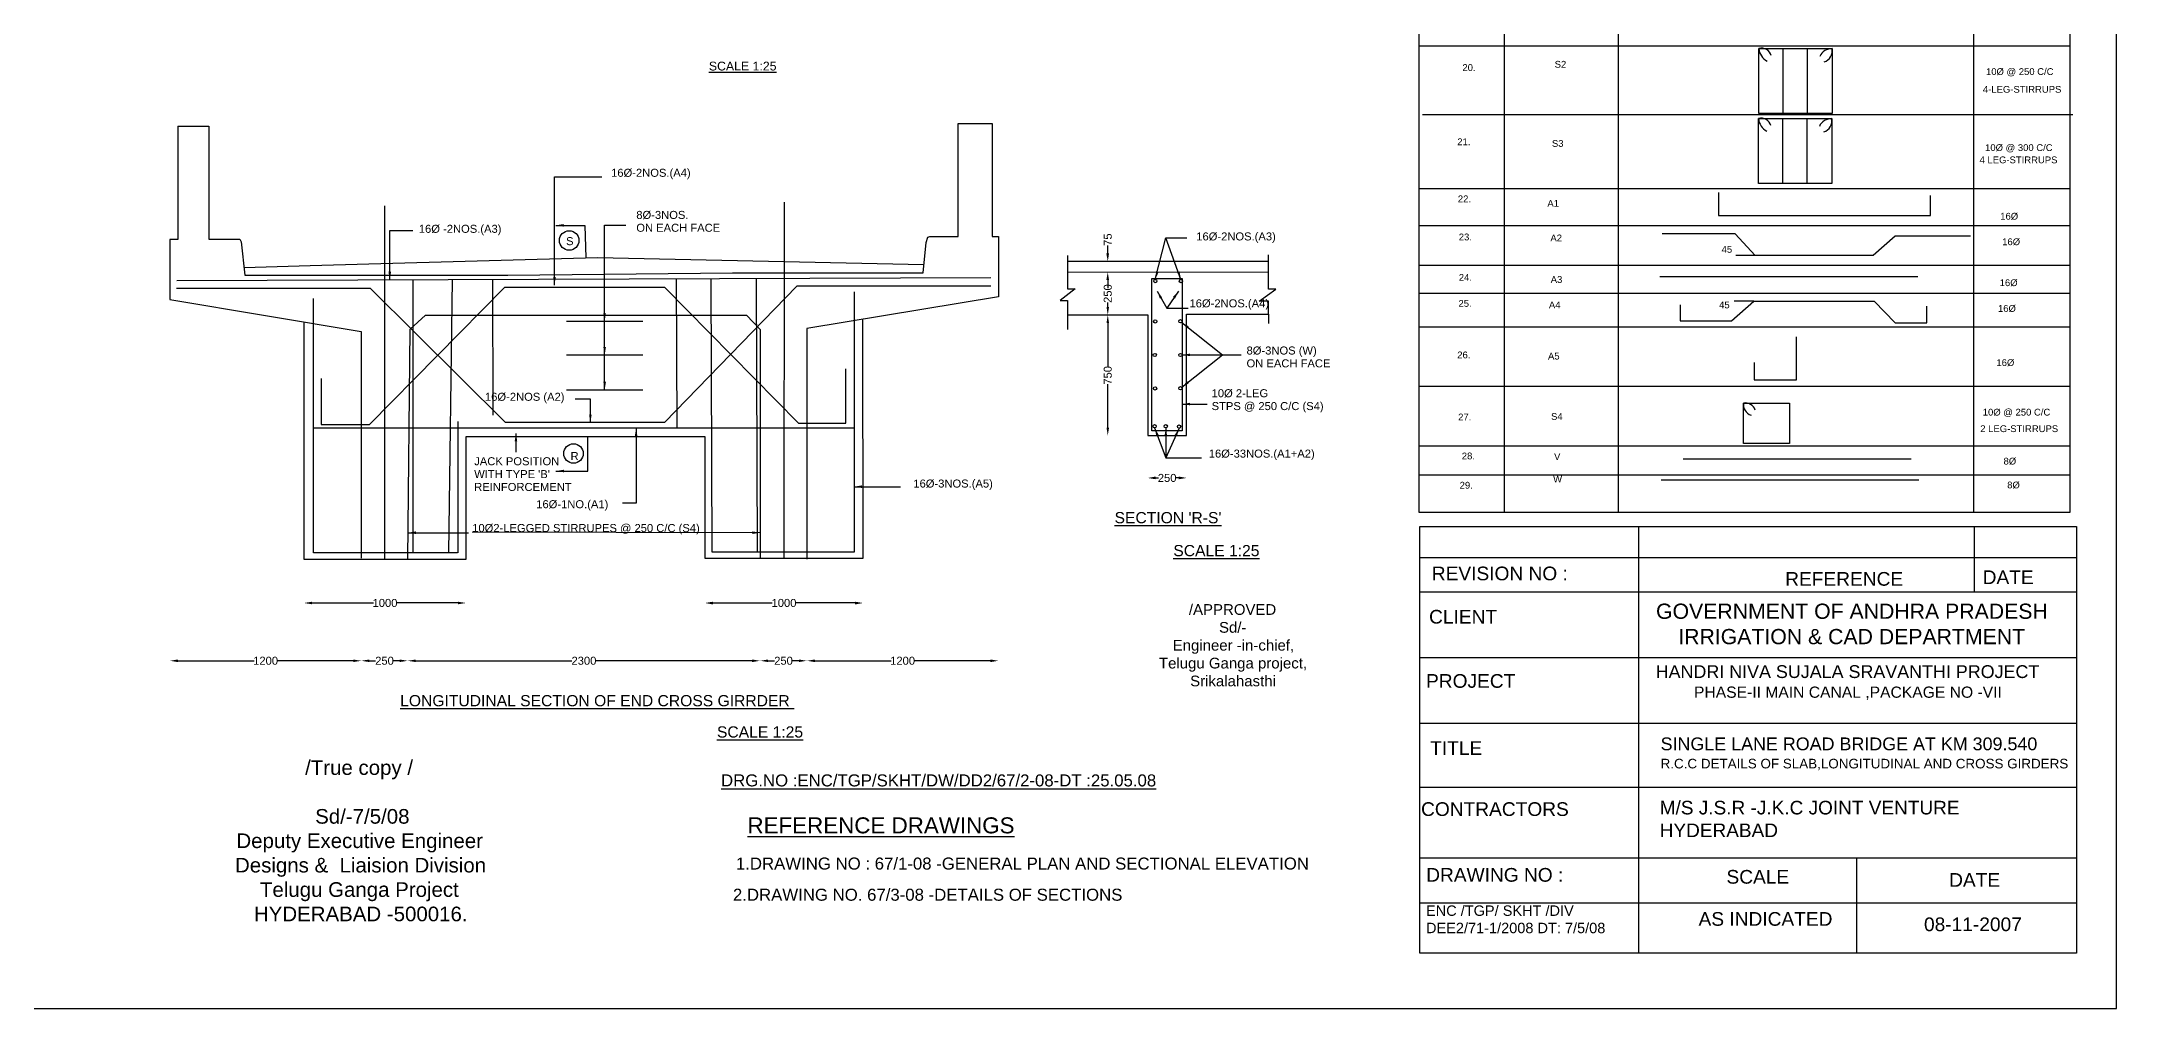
# Model space of a CAD drawing. Header units: millimetres. Extents: x -53221074 to -53151292, y 22125998 to 22211904.
# Drawn here: x -53212020 to -53199055, y 22125998 to 22132039 of the extents above; entities that cross this region are included whole.
import ezdxf

# ---------------------------------------------------------------- set-up
doc = ezdxf.new("R2010")
doc.units = ezdxf.units.MM
doc.header["$MEASUREMENT"] = 0
for name, color, linetype in [('DIMENSION', 7, 'Continuous'), ('DRAWING', 2, 'Continuous'), ('TEXT', 7, 'Continuous')]:
    doc.layers.add(name, color=color, linetype=linetype)
doc.styles.get("Standard").update_dxf_attribs({"font": 'arial.ttf', "height": 50})
doc.dimstyles.get("Standard").update_dxf_attribs({"dimtxt": 50, "dimasz": 50, "dimexe": 0.18, "dimexo": 0.0625, "dimgap": 0.09, "dimtad": 0, "dimdec": 0, "dimzin": 0, "dimdsep": 46, "dimtxsty": 'Standard', "dimcen": 0.09, "dimse1": 1, "dimse2": 1, "dimadec": 0, "dimazin": 0, "dimtfac": 1, "dimtdec": 0, "dimtofl": 0, "dimtmove": 0, "dimatfit": 3, "dimfxl": 1, "dimtolj": 1, "dimtzin": 0, "dimarcsym": 0})

# ---------------------------------------------------------------- blocks, each defined once
blk = doc.blocks.new('*D90')
at = {"layer": 'Defpoints', "color": 0}
for p in [(-53205358, 22130665), (-53205358, 22130665), (-53205358, 22130598)]:
    blk.add_point(p, dxfattribs=at)
at = {"layer": 'DRAWING', "color": 0, "lineweight": -2}
for p, q in [((-53205358, 22130715), (-53205358, 22130765)), ((-53205358, 22130548), (-53205358, 22130498))]:
    blk.add_line(p, q, dxfattribs=at)
at = {"layer": 'DRAWING', "color": 0}
for points in [[(-53205367, 22130715), (-53205350, 22130715), (-53205358, 22130665)], [(-53205367, 22130548), (-53205350, 22130548), (-53205358, 22130598)]]:
    blk.add_solid(points, dxfattribs=at)
at = {"layer": 'DRAWING', "color": 0, "insert": (-53205358, 22130801), "char_height": 50, "attachment_point": 5, "rotation": 90}
blk.add_mtext('\\A1;75', dxfattribs=at)
blk = doc.blocks.new('*D91')
at = {"layer": 'Defpoints', "color": 0}
for p in [(-53205358, 22130598), (-53205358, 22130330), (-53205358, 22130330)]:
    blk.add_point(p, dxfattribs=at)
at = {"layer": 'DRAWING', "color": 0, "lineweight": -2}
for p, q in [((-53205358, 22130548), (-53205358, 22130520)), ((-53205358, 22130380), (-53205358, 22130408))]:
    blk.add_line(p, q, dxfattribs=at)
at = {"layer": 'DRAWING', "color": 0}
for points in [[(-53205366, 22130548), (-53205350, 22130548), (-53205358, 22130598)], [(-53205366, 22130380), (-53205350, 22130380), (-53205358, 22130330)]]:
    blk.add_solid(points, dxfattribs=at)
at = {"layer": 'DRAWING', "color": 0, "insert": (-53205358, 22130464), "char_height": 50, "attachment_point": 5, "rotation": 90}
blk.add_mtext('\\A1;250', dxfattribs=at)
blk = doc.blocks.new('*D92')
at = {"layer": 'Defpoints', "color": 0}
for p in [(-53205108, 22130330), (-53205358, 22129577), (-53205108, 22129577)]:
    blk.add_point(p, dxfattribs=at)
at = {"layer": 'DRAWING', "color": 0, "lineweight": -2}
for p, q in [((-53205358, 22130280), (-53205358, 22130008)), ((-53205358, 22129627), (-53205358, 22129898))]:
    blk.add_line(p, q, dxfattribs=at)
at = {"layer": 'DRAWING', "color": 0}
for points in [[(-53205366, 22130280), (-53205350, 22130280), (-53205358, 22130330)], [(-53205366, 22129627), (-53205350, 22129627), (-53205358, 22129577)]]:
    blk.add_solid(points, dxfattribs=at)
at = {"layer": 'DRAWING', "color": 0, "insert": (-53205358, 22129953), "char_height": 50, "attachment_point": 5, "rotation": 90}
blk.add_mtext('\\A1;750', dxfattribs=at)
blk = doc.blocks.new('*D108')
at = {"layer": 'Defpoints', "color": 0}
for p in [(-53210380, 22128805), (-53209368, 22128805), (-53209368, 22128531)]:
    blk.add_point(p, dxfattribs=at)
at = {"layer": 'DRAWING', "color": 0, "lineweight": -2}
for p, q in [((-53210330, 22128531), (-53209946, 22128531)), ((-53209418, 22128531), (-53209802, 22128531))]:
    blk.add_line(p, q, dxfattribs=at)
at = {"layer": 'DRAWING', "color": 0}
for points in [[(-53210330, 22128539), (-53210330, 22128523), (-53210380, 22128531)], [(-53209418, 22128539), (-53209418, 22128523), (-53209368, 22128531)]]:
    blk.add_solid(points, dxfattribs=at)
at = {"layer": 'DRAWING', "color": 0, "insert": (-53209874, 22128531), "char_height": 50, "attachment_point": 5}
blk.add_mtext('\\A1;1000', dxfattribs=at)
blk = doc.blocks.new('*D109')
at = {"layer": 'Defpoints', "color": 0}
for p in [(-53207875, 22128811), (-53206887, 22128811), (-53206887, 22128531)]:
    blk.add_point(p, dxfattribs=at)
at = {"layer": 'DRAWING', "color": 0, "lineweight": -2}
for p, q in [((-53207825, 22128531), (-53207454, 22128531)), ((-53206937, 22128531), (-53207309, 22128531))]:
    blk.add_line(p, q, dxfattribs=at)
at = {"layer": 'DRAWING', "color": 0}
for points in [[(-53207825, 22128539), (-53207825, 22128522), (-53207875, 22128531)], [(-53206937, 22128539), (-53206937, 22128522), (-53206887, 22128531)]]:
    blk.add_solid(points, dxfattribs=at)
at = {"layer": 'DRAWING', "color": 0, "insert": (-53207381, 22128531), "char_height": 50, "attachment_point": 5}
blk.add_mtext('\\A1;1000', dxfattribs=at)
blk = doc.blocks.new('*D110')
at = {"layer": 'Defpoints', "color": 0}
for p in [(-53206041, 22130445), (-53207238, 22130245), (-53206041, 22128170)]:
    blk.add_point(p, dxfattribs=at)
at = {"layer": 'DRAWING', "color": 0, "lineweight": -2}
for p, q in [((-53207188, 22128170), (-53206712, 22128170)), ((-53206091, 22128170), (-53206568, 22128170))]:
    blk.add_line(p, q, dxfattribs=at)
at = {"layer": 'DRAWING', "color": 0}
for points in [[(-53207188, 22128178), (-53207188, 22128162), (-53207238, 22128170)], [(-53206091, 22128178), (-53206091, 22128162), (-53206041, 22128170)]]:
    blk.add_solid(points, dxfattribs=at)
at = {"layer": 'DRAWING', "color": 0, "insert": (-53206640, 22128170), "char_height": 50, "attachment_point": 5}
blk.add_mtext('\\A1;1200', dxfattribs=at)
blk = doc.blocks.new('*D111')
at = {"layer": 'Defpoints', "color": 0}
for p in [(-53207530, 22128811), (-53207238, 22128804), (-53207238, 22128170)]:
    blk.add_point(p, dxfattribs=at)
at = {"layer": 'DRAWING', "color": 0, "lineweight": -2}
for p, q in [((-53207480, 22128170), (-53207440, 22128170)), ((-53207288, 22128170), (-53207328, 22128170))]:
    blk.add_line(p, q, dxfattribs=at)
at = {"layer": 'DRAWING', "color": 0}
for points in [[(-53207480, 22128178), (-53207480, 22128162), (-53207530, 22128170)], [(-53207288, 22128178), (-53207288, 22128162), (-53207238, 22128170)]]:
    blk.add_solid(points, dxfattribs=at)
at = {"layer": 'DRAWING', "color": 0, "insert": (-53207384, 22128170), "char_height": 50, "attachment_point": 5}
blk.add_mtext('\\A1;250', dxfattribs=at)
blk = doc.blocks.new('*D112')
at = {"layer": 'Defpoints', "color": 0}
for p in [(-53209732, 22128805), (-53207530, 22128811), (-53209732, 22128170)]:
    blk.add_point(p, dxfattribs=at)
at = {"layer": 'DRAWING', "color": 0, "lineweight": -2}
for p, q in [((-53209682, 22128170), (-53208706, 22128170)), ((-53207580, 22128170), (-53208556, 22128170))]:
    blk.add_line(p, q, dxfattribs=at)
at = {"layer": 'DRAWING', "color": 0}
for points in [[(-53209682, 22128178), (-53209682, 22128162), (-53209732, 22128170)], [(-53207580, 22128178), (-53207580, 22128162), (-53207530, 22128170)]]:
    blk.add_solid(points, dxfattribs=at)
at = {"layer": 'DRAWING', "color": 0, "insert": (-53208631, 22128170), "char_height": 50, "attachment_point": 5}
blk.add_mtext('\\A1;2300', dxfattribs=at)
blk = doc.blocks.new('*D113')
at = {"layer": 'Defpoints', "color": 0}
for p in [(-53210022, 22128812), (-53209732, 22128805), (-53210022, 22128170)]:
    blk.add_point(p, dxfattribs=at)
at = {"layer": 'DRAWING', "color": 0, "lineweight": -2}
for p, q in [((-53209972, 22128170), (-53209933, 22128170)), ((-53209782, 22128170), (-53209821, 22128170))]:
    blk.add_line(p, q, dxfattribs=at)
at = {"layer": 'DRAWING', "color": 0}
for points in [[(-53209972, 22128178), (-53209972, 22128162), (-53210022, 22128170)], [(-53209782, 22128178), (-53209782, 22128162), (-53209732, 22128170)]]:
    blk.add_solid(points, dxfattribs=at)
at = {"layer": 'DRAWING', "color": 0, "insert": (-53209877, 22128170), "char_height": 50, "attachment_point": 5}
blk.add_mtext('\\A1;250', dxfattribs=at)
blk = doc.blocks.new('*D114')
at = {"layer": 'Defpoints', "color": 0}
for p in [(-53211218, 22130426), (-53210022, 22130227), (-53210022, 22128170)]:
    blk.add_point(p, dxfattribs=at)
at = {"layer": 'DRAWING', "color": 0, "lineweight": -2}
for p, q in [((-53211168, 22128170), (-53210692, 22128170)), ((-53210072, 22128170), (-53210547, 22128170))]:
    blk.add_line(p, q, dxfattribs=at)
at = {"layer": 'DRAWING', "color": 0}
for points in [[(-53211168, 22128178), (-53211168, 22128162), (-53211218, 22128170)], [(-53210072, 22128178), (-53210072, 22128162), (-53210022, 22128170)]]:
    blk.add_solid(points, dxfattribs=at)
at = {"layer": 'DRAWING', "color": 0, "insert": (-53210620, 22128170), "char_height": 50, "attachment_point": 5}
blk.add_mtext('\\A1;1200', dxfattribs=at)
blk = doc.blocks.new('*D115')
at = {"layer": 'Defpoints', "color": 0}
for p in [(-53205108, 22129577), (-53204865, 22129577), (-53204865, 22129312)]:
    blk.add_point(p, dxfattribs=at)
at = {"layer": 'DRAWING', "color": 0, "lineweight": -2}
for p, q in [((-53205058, 22129312), (-53205042, 22129312)), ((-53204915, 22129312), (-53204931, 22129312))]:
    blk.add_line(p, q, dxfattribs=at)
at = {"layer": 'DRAWING', "color": 0}
for points in [[(-53205058, 22129321), (-53205058, 22129304), (-53205108, 22129312)], [(-53204915, 22129321), (-53204915, 22129304), (-53204865, 22129312)]]:
    blk.add_solid(points, dxfattribs=at)
at = {"layer": 'DRAWING', "color": 0, "insert": (-53204987, 22129312), "char_height": 50, "attachment_point": 5}
blk.add_mtext('\\A1;250', dxfattribs=at)

msp = doc.modelspace()

# ---------------------------------------------------------------- linework, layer by layer
at = {"layer": 'DIMENSION', "color": 0}
for points in [[(-53199055.4, 22140077.5), (-53221074, 22140077.5), (-53221074, 22125997.8), (-53199055.4, 22125997.8)], [(-53203411.6, 22136954.2), (-53199347.6, 22136954.2), (-53199347.6, 22129097.2), (-53203411.6, 22129097.2)], [(-53201289.7, 22131994.3), (-53200831.2, 22131994.3), (-53200831.2, 22131589.7), (-53201289.7, 22131589.7)], [(-53201291.9, 22131556.9), (-53200833.3, 22131556.9), (-53200833.3, 22131152.3), (-53201291.9, 22131152.3)], [(-53201386.5, 22129780.2), (-53201099, 22129780.2), (-53201099, 22129527.6), (-53201386.5, 22129527.6)]]:
    msp.add_lwpolyline(points, close=True, dxfattribs=at)
for points in [[(-53203411.6, 22132011.8), (-53199347.6, 22132011.8)], [(-53201140.6, 22131994.3), (-53201140.6, 22131589.7)], [(-53200988.4, 22131994.3), (-53200988.4, 22131589.7)], [(-53203392, 22131583.7), (-53199327.9, 22131583.7)], [(-53201142.7, 22131556.9), (-53201142.7, 22131152.3)], [(-53200990.6, 22131556.9), (-53200990.6, 22131152.3)], [(-53203414.9, 22131121), (-53199350.8, 22131121)], [(-53201542.1, 22131095.5), (-53201542.1, 22130950.9), (-53200218.2, 22130950.9), (-53200218.2, 22131077.1)], [(-53203411.6, 22130889.3), (-53199347.6, 22130889.3)], [(-53201312.7, 22130701.5), (-53201438.6, 22130836.9), (-53201894.8, 22130836.9)], [(-53199968.4, 22130822.4), (-53200439.2, 22130822.4), (-53200575.8, 22130701.5), (-53201433.5, 22130701.5)], [(-53203411.6, 22130640.8), (-53199347.6, 22130640.8)], [(-53201909, 22130569.7), (-53200296.1, 22130569.7)], [(-53203411.6, 22130467.3), (-53199347.6, 22130467.3)], [(-53201781.4, 22130393.1), (-53201781.4, 22130294.5), (-53201461.1, 22130294.5), (-53201322.3, 22130417.5), (-53200570, 22130417.5), (-53200437.8, 22130280.4), (-53200240.7, 22130280.4), (-53200240.7, 22130384.6)], [(-53201322.3, 22130417.5), (-53201443.8, 22130417.5)], [(-53203411.6, 22130256.3), (-53199347.6, 22130256.3)], [(-53201319.3, 22130032.6), (-53201319.3, 22129925.6), (-53201054.8, 22129925.6), (-53201054.8, 22130194.2)], [(-53203411.6, 22129885.8), (-53199347.6, 22129885.8)], [(-53203411.6, 22129513.5), (-53199347.6, 22129513.5)], [(-53203411.6, 22129330.6), (-53199347.6, 22129330.6)], [(-53201763.6, 22129431.6), (-53200338.4, 22129431.6)], [(-53201899.5, 22129300.8), (-53200290.4, 22129300.8)]]:
    msp.add_lwpolyline(points, dxfattribs=at)
for centre, radius, start, end in [((-53201272.5, 22131934.3), 62.4, 15.17696, 105.99167), ((-53201196.8, 22131999.9), 93.1, 183.43308, 244.13275), ((-53200832.9, 22131909), 85.3, 88.79982, 154.39963), ((-53200902.9, 22131980), 71.4, 286.70304, 11.5656), ((-53201274.7, 22131496.9), 62.4, 15.17696, 105.99167), ((-53201198.9, 22131562.5), 93.1, 183.43308, 244.13275), ((-53200835.1, 22131471.6), 85.3, 88.79982, 154.39963), ((-53200905.1, 22131542.6), 71.4, 286.70304, 11.5656), ((-53201314.3, 22129772.4), 72.5, 173.77901, 250.27099), ((-53201374.9, 22129716.7), 64.6, 17.58536, 100.27636)]:
    msp.add_arc(centre, radius, start, end, dxfattribs=at)
at = {"layer": 'DRAWING', "color": 0}
for points in [[(-53202879.5, 22129097.2), (-53202879.5, 22136954.2)], [(-53202169, 22136954.2), (-53202169, 22129330.6)], [(-53199946.5, 22129097.2), (-53199946.5, 22136954.2)], [(-53211168.6, 22131509.5), (-53210973.7, 22131509.5), (-53210973.7, 22130803.1), (-53210781.4, 22130803.1), (-53210772.2, 22130787.1), (-53210749.4, 22130578.3), (-53210635.5, 22130578.3), (-53209105.9, 22130578.3), (-53207701.8, 22130593.5), (-53206511.4, 22130594.2), (-53206492.8, 22130782.8), (-53206483.1, 22130815.9), (-53206469.9, 22130821.5), (-53206292, 22130821.5), (-53206292, 22131526.9), (-53206080.5, 22131526.9), (-53206080.5, 22130819.5), (-53206041.3, 22130819.5), (-53206041.3, 22130444.5), (-53207238.4, 22130245), (-53207238.4, 22128804.2)], [(-53211168.6, 22131509.5), (-53211169.1, 22130802.6), (-53211217.7, 22130802.7), (-53211217.7, 22130426.3), (-53210021.9, 22130227.5), (-53210021.9, 22128811.6)], [(-53209876.2, 22131011.6), (-53209876.2, 22128805.2)], [(-53207380.2, 22131035.2), (-53207381.2, 22128810.7)], [(-53210754.6, 22130626.6), (-53210342.3, 22130639.3), (-53209975.1, 22130650.7), (-53208545.4, 22130690.1), (-53206506.3, 22130645.7)], [(-53205609.5, 22130701.9), (-53205609.5, 22130493), (-53205561, 22130493), (-53205655.9, 22130421.3), (-53205609.5, 22130421), (-53205609.5, 22130239.4)], [(-53204354.6, 22130665.3), (-53205609.5, 22130665.3)], [(-53204354.6, 22130335.4), (-53204354.6, 22130416.4), (-53204411.1, 22130416.4), (-53204307.6, 22130492.5), (-53204354.6, 22130492.5), (-53204354.6, 22130706.9)], [(-53207300, 22130511.1), (-53208127.3, 22129658.2), (-53209120.8, 22129658.2), (-53209965.4, 22130496.6), (-53211176.5, 22130496.6)], [(-53211173.6, 22130546.6), (-53206088, 22130564.1)], [(-53210272, 22129933.7), (-53210272, 22129645.8), (-53209970, 22129645.8), (-53209125.3, 22130503), (-53208127.9, 22130503), (-53207289.6, 22129654.6), (-53206994.3, 22129654.6), (-53206994.3, 22129993)], [(-53209699.8, 22130551.7), (-53209699.8, 22128845.1)], [(-53209453.4, 22130552.5), (-53209477.4, 22128845.1)], [(-53209203, 22130553.4), (-53209200.3, 22129704.9)], [(-53208048.8, 22129622.3), (-53208052, 22130557.4)], [(-53206943, 22130474.1), (-53206943, 22128848.9), (-53207830.1, 22128848.9), (-53207836, 22130558.1)], [(-53207547.5, 22128848.9), (-53207553.4, 22130559.1)], [(-53206088.6, 22130511.1), (-53207300, 22130511.1)], [(-53205609.5, 22130597.5), (-53204354.6, 22130599.7)], [(-53209421.4, 22128845.1), (-53210320.8, 22128845.1), (-53210320.8, 22130433.3)], [(-53210380.3, 22130287.1), (-53210380.3, 22128805.2), (-53210021.9, 22128805.2), (-53209367.8, 22128805.2), (-53209367.8, 22129571.5), (-53207875.2, 22129571.5), (-53207875.2, 22128810.7), (-53206887.2, 22128810.7), (-53206887.8, 22130303.5)], [(-53209732.3, 22128805.2), (-53209716.8, 22130240.8)], [(-53209716.8, 22130240.8), (-53209620.8, 22130329.9), (-53207615.9, 22130329.9), (-53207529.7, 22130240), (-53207529.7, 22128810.7)], [(-53208739.8, 22130291.2), (-53208263.2, 22130291.2)], [(-53205609.5, 22130330.2), (-53205108.2, 22130330.2), (-53205108.2, 22129576.5), (-53204865.1, 22129576.5), (-53204865.1, 22130335.4), (-53204354.6, 22130335.4), (-53204354.6, 22130277.1)], [(-53208739.8, 22130080.6), (-53208263.2, 22130080.6)], [(-53208739.8, 22129863.4), (-53208263.2, 22129863.4)], [(-53206943, 22129622.3), (-53210320.8, 22129622.3)], [(-53209418.8, 22129664.2), (-53209418.8, 22128845.1)], [(-53202169, 22129330.6), (-53202169, 22129097.2)]]:
    msp.add_lwpolyline(points, dxfattribs=at)
msp.add_lwpolyline([(-53205082.7, 22130558.5), (-53204893.3, 22130558.5), (-53204893.3, 22129607.3), (-53205082.7, 22129607.3)], close=True, dxfattribs=at)
for centre, radius in [((-53208723, 22130795.8), 61), ((-53205060.9, 22130541.8), 10.3), ((-53204900.6, 22130542.3), 10.3), ((-53205061.5, 22130290), 10.3), ((-53204903.9, 22130290.9), 10.3), ((-53205064.1, 22130080.3), 10.3), ((-53204904, 22130080.3), 10.3), ((-53205062.5, 22129871.8), 10.3), ((-53204904, 22129872.4), 10.3), ((-53205065.1, 22129635.4), 10.3), ((-53204995.3, 22129635.4), 10.3), ((-53204912, 22129633.3), 10.3), ((-53208696, 22129465), 60.9)]:
    msp.add_circle(centre, radius, dxfattribs=at)
at = {"layer": 'TEXT', "color": 0}
msp.add_lwpolyline([(-53199305.9, 22126343.1), (-53203408.3, 22126343.1), (-53203408.3, 22129009.9), (-53199305.9, 22129009.9)], close=True, dxfattribs=at)
for points in [[(-53202041.9, 22129009.9), (-53202041.9, 22126343.1)], [(-53199943.9, 22129009.9), (-53199943.9, 22128600.5)], [(-53203408.3, 22128814.8), (-53199305.9, 22128814.8)], [(-53203408.3, 22128600.5), (-53199305.9, 22128600.5)], [(-53203408.3, 22128190.7), (-53199305.9, 22128190.7)], [(-53203408.3, 22127780.9), (-53199305.9, 22127780.9)], [(-53203408.3, 22127380.7), (-53199305.9, 22127380.7)], [(-53203408.3, 22126938.4), (-53199305.9, 22126938.4)], [(-53200680.3, 22126938.4), (-53200680.3, 22126343.1)], [(-53203408.3, 22126658.9), (-53199305.9, 22126658.9)]]:
    msp.add_lwpolyline(points, dxfattribs=at)

# ---------------------------------------------------------------- texts
at = {"layer": 'DIMENSION', "color": 0}
for s, height, p in [('S2', 42.37, (-53202565.8, 22131875.2)), ('20.', 42.37, (-53203142.2, 22131854.8)), ('10Ø @ 250 C/C', 42.37, (-53199870.8, 22131829.6)), ('4-LEG-STIRRUPS', 42.37, (-53199889.9, 22131718.7)), ('21.', 42.37, (-53203174.4, 22131390.9)), ('S3', 42.37, (-53202582.8, 22131380.6)), ('10Ø @ 300 C/C', 42.37, (-53199876.5, 22131354.5)), ('4 LEG-STIRRUPS', 42.37, (-53199911, 22131278)), ('22.', 42.37, (-53203170.6, 22131034.3)), ('A1', 42.37, (-53202611.3, 22131006.4)), ('16Ø', 42.37, (-53199781.6, 22130926.1)), ('23.', 42.37, (-53203164.9, 22130796.5)), ('A2', 42.37, (-53202592.3, 22130790.3)), ('45', 42.37, (-53201522.7, 22130718.9)), ('16Ø', 42.37, (-53199769.6, 22130766.3)), ('24.', 42.37, (-53203164.9, 22130543.6)), ('A3', 42.37, (-53202590.4, 22130530.7)), ('16Ø', 42.37, (-53199785.2, 22130510.5)), ('25.', 42.37, (-53203166.8, 22130381.4)), ('A4', 42.37, (-53202601.8, 22130371.6)), ('45', 42.37, (-53201538.3, 22130371.8)), ('16Ø', 42.37, (-53199796, 22130349.9)), ('26.', 42.37, (-53203174.4, 22130059.6)), ('A5', 42.37, (-53202607.4, 22130052.1)), ('16Ø', 42.37, (-53199805.6, 22130011.2)), ('27.', 42.37, (-53203168.7, 22129671.9)), ('S4', 42.37, (-53202588.4, 22129675)), ('10Ø @ 250 C/C', 42.37, (-53199891, 22129701.9)), ('2 LEG-STIRRUPS', 42.37, (-53199906.6, 22129598.6)), ('28.', 42.37, (-53203146, 22129428.4)), ('V', 42.4, (-53202569.5, 22129424.3)), ('W', 42.4, (-53202575.2, 22129284)), ('8Ø', 42.37, (-53199761.1, 22129396)), ('29.', 42.37, (-53203159.3, 22129245.4)), ('8Ø', 42.37, (-53199738.3, 22129247.1))]:
    msp.add_text(s, height=height, dxfattribs=at).set_placement(p)
at = {"layer": 'DRAWING', "color": 0}
for s, height, p in [('%%USCALE 1:25', 55, (-53207850.5, 22131857.7)), ('16Ø-2NOS.(A4)', 50, (-53208461.1, 22131193.5)), ('16Ø -2NOS.(A3)', 50, (-53209662.6, 22130843.5)), ('8Ø-3NOS.', 50, (-53208303.8, 22130930.4)), ('ON EACH FACE', 50, (-53208303.8, 22130850.1)), ('S', 50, (-53208742.7, 22130766.4)), ('16Ø-2NOS.(A3)', 50, (-53204805, 22130796)), ('16Ø-2NOS.(A4)', 50, (-53204847.3, 22130377.9)), ('8Ø-3NOS (W)', 50, (-53204490.9, 22130083.3)), ('ON EACH FACE ', 50, (-53204490.9, 22130003)), ('16Ø-2NOS (A2)', 50, (-53209249.3, 22129794.2)), ('10Ø 2-LEG', 50, (-53204709.1, 22129816.4)), ('STPS @ 250 C/C (S4)', 50, (-53204709.1, 22129736.1)), ('R', 50, (-53208714.5, 22129424.1)), ('16Ø-33NOS.(A1+A2)', 50, (-53204726.9, 22129439.3)), ("WITH TYPE 'B'", 50, (-53209316.6, 22129311.2)), ('JACK POSITION', 50, (-53209316.6, 22129391.5)), ('REINFORCEMENT', 50, (-53209316.6, 22129230.9)), ('16Ø-3NOS.(A5)', 50, (-53206572.8, 22129252.2)), ('16Ø-1NO.(A1)', 50, (-53208928.9, 22129123.1)), ("%%USECTION 'R-S'", 70, (-53205315.5, 22129029.1)), ('10Ø2-LEGGED STIRRUPES @ 250 C/C (S4)', 50, (-53209329, 22128974.3)), ('%%USCALE 1:25', 70, (-53204948.4, 22128823.3)), ('%%ULONGITUDINAL SECTION OF END CROSS GIRRDER ', 70, (-53209779.1, 22127885.8)), ('%%USCALE 1:25', 70, (-53207799.9, 22127690.4)), ('%%UDRG.NO :ENC/TGP/SKHT/DW/DD2/67/2-08-DT :25.05.08', 75, (-53207774.3, 22127385.2)), ('%%UREFERENCE DRAWINGS', 100, (-53207609.1, 22127091.9)), ('1.DRAWING NO : 67/1-08 -GENERAL PLAN AND SECTIONAL ELEVATION ', 75, (-53207681.5, 22126865.8)), ('2.DRAWING NO. 67/3-08 -DETAILS OF SECTIONS ', 75, (-53207700, 22126671.1))]:
    msp.add_text(s, height=height, dxfattribs=at).set_placement(p)
at = {"layer": 'TEXT', "color": 0}
for s, height, p in [('REVISION NO :', 85.567, (-53203333.4, 22128672.8)), ('REFERENCE ', 85.57, (-53201125.3, 22128638.9)), ('DATE ', 85.57, (-53199891.6, 22128649.3)), ('CLIENT ', 85.57, (-53203350.5, 22128402.4)), ('PROJECT ', 85.57, (-53203369.4, 22128001.1)), ('TITLE ', 85.57, (-53203343.7, 22127581.7)), ('CONTRACTORS ', 85.567, (-53203400.5, 22127200.7)), ('DRAWING NO :', 85.567, (-53203368.4, 22126789.9)), ('SCALE', 85.57, (-53201492.2, 22126777.6)), ('DATE ', 85.57, (-53200101.1, 22126758.2)), ('AS INDICATED', 85.567, (-53201666.8, 22126514.5)), ('08-11-2007', 85.57, (-53200258.1, 22126480.9))]:
    msp.add_text(s, height=height, dxfattribs=at).set_placement(p)
at = {"layer": 'TEXT', "color": 0, "attachment_point": 1}
for s, insert, char_height, width in [('\\pi245.8;/APPROVED \\P\\pi433.98;Sd/- \\P\\pi144.53;Engineer -in-chief, \\P\\pi58.7;Telugu Ganga project, \\P\\pi253.73;Srikalahasthi ', (-53205096.9, 22128523.8), 66.95, 1032.367), ('\\pi134.68;GOVERNMENT OF ANDHRA PRADESH \\P\\pi273.45;IRRIGATION & CAD DEPARTMENT ', (-53202067.2, 22128527.1), 95, 2699.699), ('\\pi125.21;{\\H0.93494x;HANDRI NIVA SUJALA SRAVANTHI PROJECT}  \\P\\pi364.5;{\\H0.81807x;PHASE-II MAIN CANAL ,PACKAGE NO -VII}', (-53202059.7, 22128142.3), 85.567, 2636.284), ('{\\H0.93494x;SINGLE LANE ROAD BRIDGE AT KM 309.540} \\P{\\H0.7012x;R.C.C DETAILS OF SLAB,LONGITUDINAL AND CROSS GIRDERS}', (-53201903.9, 22127691), 85.567, 2637.573), ('\\pi470.04;/True copy /\\P\\pi807.21;\\P\\pi497.61; Sd/-7/5/08 \\P\\pi40.958;Deputy Executive Engineer  \\P\\pi32.134;Designs &  Liaision Division  \\P\\pi187.95;Telugu Ganga Project  \\P\\pi150.59;HYDERABAD -500016.', (-53210843.2, 22127548.6), 91.423, 1614.414), ('M/S J.S.R -J.K.C JOINT VENTURE  HYDERABAD', (-53201909.4, 22127295.1), 85, 1969.223), ('ENC /TGP/ SKHT /DIV DEE2/71-1/2008 DT: 7/5/08', (-53203369.6, 22126641.6), 65, 1128.084)]:
    msp.add_mtext(s, dxfattribs=dict(at, insert=insert, char_height=char_height, width=width))

# ---------------------------------------------------------------- dimensions: what is measured, and where the dimension line sits
at = {"layer": 'DRAWING', "color": 0}
for base, p1, p2, text, picture, middle in [((-53205358.5, 22130665.3), (-53205358.5, 22130597.9), (-53205358.5, 22130665.3), '75', '*D90', (-53205358.5, 22130801.2)), ((-53205357.9, 22130330.2), (-53205358.3, 22130597.9), (-53205358.3, 22130330.2), '250', '*D91', (-53205357.9, 22130464.1)), ((-53205357.9, 22129576.5), (-53205108.2, 22130330.2), (-53205108.2, 22129576.5), '750', '*D92', (-53205357.9, 22129953.4))]:
    dim = msp.add_linear_dim(base=base, p1=p1, p2=p2, angle=90, text=text, dimstyle='Standard', dxfattribs=at)
    dim.commit()
    dim.dimension.update_dxf_attribs({"geometry": picture, "text_midpoint": middle})
for base, p1, p2, text, picture, middle in [((-53210021.9, 22128170.1), (-53211217.7, 22130426.3), (-53210021.9, 22130227.5), '1200', '*D114', (-53210619.8, 22128170.1)), ((-53206041.3, 22128170.1), (-53207238.4, 22130245), (-53206041.3, 22130444.5), '1200', '*D110', (-53206639.8, 22128170.1)), ((-53204865.1, 22129312.4), (-53205108.2, 22129576.5), (-53204865.1, 22129576.5), '250', '*D115', (-53204986.6, 22129312.4)), ((-53209367.8, 22128530.9), (-53210380.3, 22128805.2), (-53209367.8, 22128805.2), '1000', '*D108', (-53209874.1, 22128530.9)), ((-53210021.9, 22128170.1), (-53209732.3, 22128805.2), (-53210021.9, 22128811.6), '250', '*D113', (-53209877.1, 22128170.1)), ((-53209732.3, 22128170.1), (-53207529.7, 22128810.7), (-53209732.3, 22128805.2), '2300', '*D112', (-53208631, 22128170.1)), ((-53206887.2, 22128530.8), (-53207875.2, 22128810.7), (-53206887.2, 22128810.7), '1000', '*D109', (-53207381.2, 22128530.8)), ((-53207238.4, 22128170.1), (-53207529.7, 22128810.7), (-53207238.4, 22128804.2), '250', '*D111', (-53207384, 22128170.1))]:
    dim = msp.add_linear_dim(base=base, p1=p1, p2=p2, text=text, dimstyle='Standard', dxfattribs=at)
    dim.commit()
    dim.dimension.update_dxf_attribs({"geometry": picture, "text_midpoint": middle})

# ---------------------------------------------------------------- leaders
for points in [[(-53208815.1, 22130517.5), (-53208815.1, 22131192.4), (-53208519.1, 22131192.4)], [(-53208807.3, 22130890), (-53208625.5, 22130890), (-53208619.9, 22130688)], [(-53208501.5, 22130291.2), (-53208501.5, 22130890.8), (-53208369.8, 22130890.8)], [(-53209844.1, 22130551.2), (-53209844.1, 22130857), (-53209700.9, 22130857)], [(-53205060.9, 22130552.2), (-53204994.3, 22130811.6), (-53204865, 22130811.6)], [(-53204900.6, 22130552.6), (-53204994.3, 22130811.6)], [(-53205049.2, 22130479.9), (-53204989.7, 22130371.8), (-53204856.3, 22130371.8)], [(-53204915.2, 22130479.3), (-53204989.7, 22130371.8)], [(-53208501.5, 22130080.6), (-53208501.5, 22130291.2)], [(-53204896.3, 22130283.8), (-53204640.2, 22130081), (-53204525.1, 22130081)], [(-53208501.5, 22129863.4), (-53208501.5, 22130080.6)], [(-53204895.9, 22129878.8), (-53204640.2, 22130081)], [(-53204893.3, 22130081), (-53204640.2, 22130081)], [(-53208590.7, 22129658.2), (-53208590.7, 22129805.3), (-53208685.1, 22129805.3)], [(-53204893.3, 22129773.8), (-53204736.9, 22129773.8)], [(-53209055.7, 22129589.9), (-53209055.7, 22129473.2)], [(-53208305, 22129622.3), (-53208305, 22129154.2), (-53208389.8, 22129154.2)], [(-53205065.1, 22129625.1), (-53204995.3, 22129438.7)], [(-53204995.3, 22129625.1), (-53204995.3, 22129438.7), (-53204772.5, 22129438.7)], [(-53204912, 22129623), (-53204995.3, 22129438.7)], [(-53208805.7, 22129355.4), (-53208606.2, 22129355.4), (-53208606.2, 22129571.5)], [(-53206943, 22129257.6), (-53206652.4, 22129257.6)], [(-53209730.5, 22128970.1), (-53209352.2, 22128970.1)], [(-53207529.7, 22128970.1), (-53209329, 22128974.3)]]:
    msp.add_leader(points, dimstyle='Standard', override={"dimgap": 0.09, "dimtad": 0}, dxfattribs=at)

doc.saveas('drawing.dxf')
